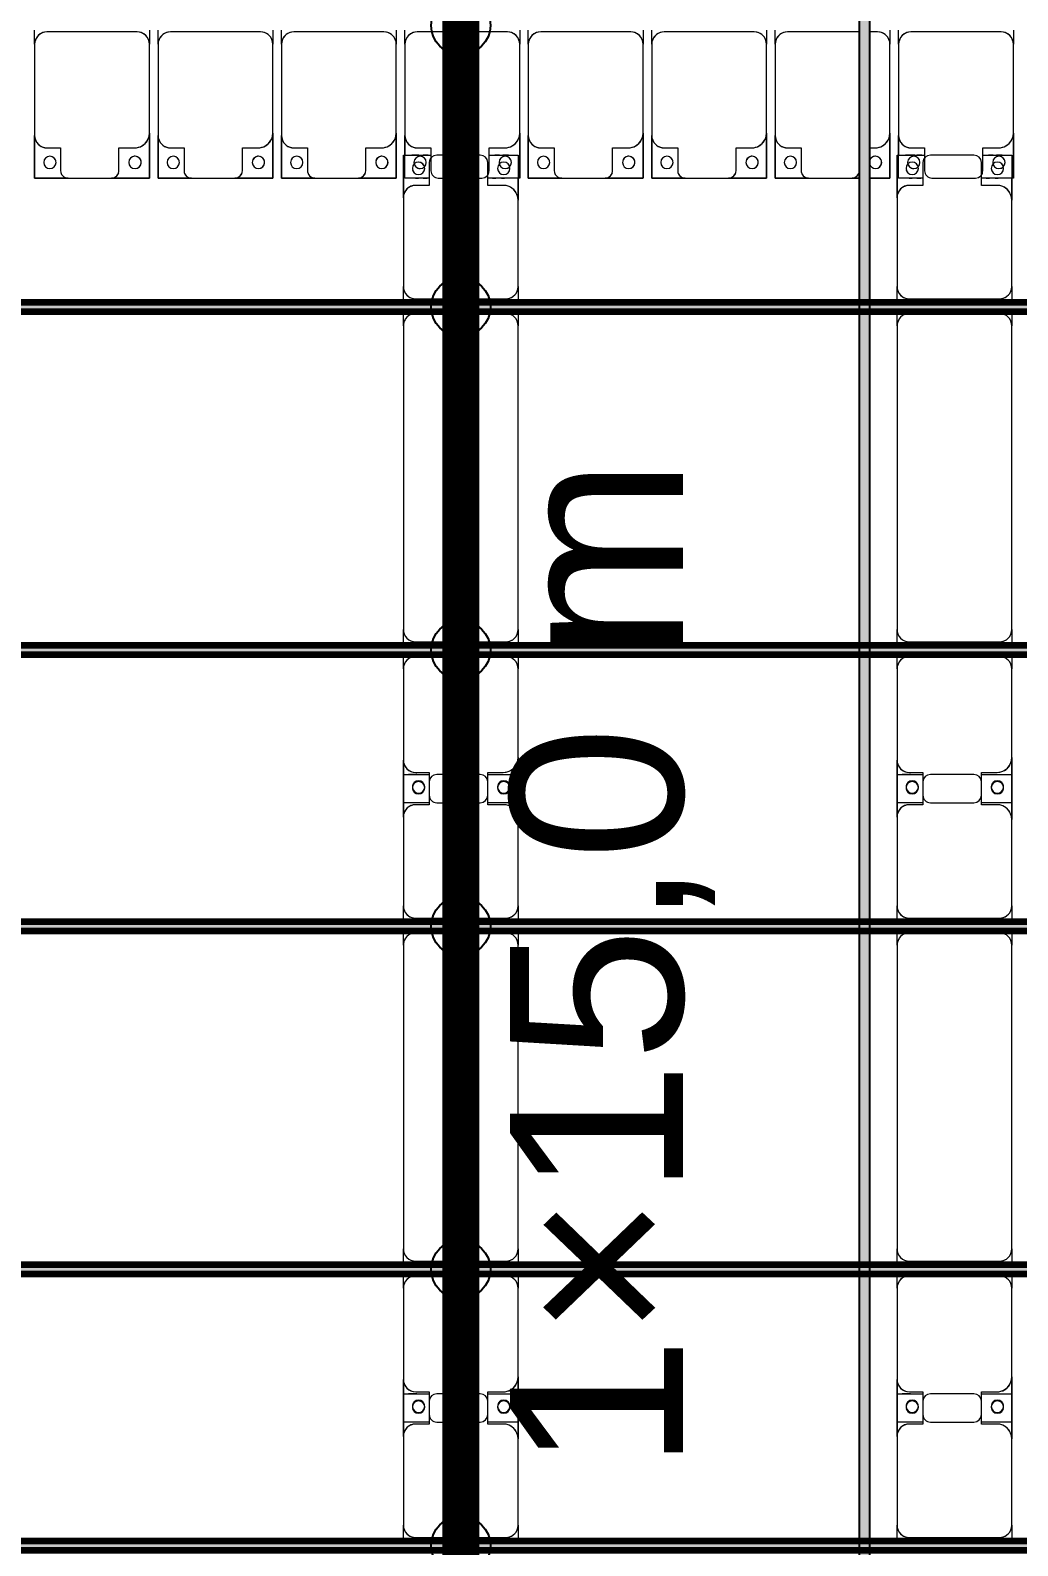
# Model space of a CAD drawing. Header units: millimetres. Extents: x -291190 to 146725, y 19759 to 185158.
# Drawn here: x -46923 to -42923, y 151050 to 157191 of the extents above; entities that cross this region are included whole.
import ezdxf

# ---------------------------------------------------------------- set-up
doc = ezdxf.new("R2010")
doc.units = ezdxf.units.MM
doc.layers.add('A-GENM', color=13, linetype='Continuous', lineweight=9)
doc.layers.add('S-BEAM', color=12, linetype='Continuous', lineweight=9)
doc.layers.add('GC-GHI CHU', color=2, linetype='Continuous')
doc.layers.add('GC-HOP 40x60 GIA CUONG', color=1, linetype='Continuous')
doc.styles.add('GC_VN', font='arial.ttf')

# ---------------------------------------------------------------- blocks, each defined once
blk = doc.blocks.new('Dải phao đi lại kèm đỡ invester - DẢI PHAO ĐI LẠI-60252-KHUNG KẾT CẤU BÈ PIN 4')
at = {"layer": 'A-GENM', "color": 7}
for p, q in [((107758.4, 1312.2), (107888.1, 1312.2)), ((107758.4, 1129.7), (107758.4, 1312.2)), ((107758.4, 1312.2), (107758.4, 1129.7)), ((107831.6, 1312.2), (107819.4, 1312.2)), ((107868.8, 1312.2), (107855.3, 1312.2)), ((108088.2, 1312.2), (107911.8, 1312.2)), ((108124.6, 1312.2), (108223.4, 1312.2)), ((108149.1, 1312.2), (108133.8, 1312.2)), ((108180.3, 1312.2), (108167.8, 1312.2)), ((108223.4, 1312.2), (108223.4, 1139.7)), ((108258.4, 1312.2), (108341.4, 1312.2)), ((108258.4, 1129.7), (108258.4, 1312.2)), ((108258.4, 1312.2), (108258.4, 1129.7)), ((108341.4, 1312.2), (108258.4, 1312.2)), ((108381.4, 1312.2), (108411.8, 1312.2)), ((108411.8, 1312.2), (108381.4, 1312.2)), ((108588.2, 1312.2), (108411.8, 1312.2)), ((108588.2, 1312.2), (108723.4, 1312.2)), ((108723.4, 1312.2), (108588.2, 1312.2)), ((108723.4, 1312.2), (108723.4, 1139.7)), ((108723.4, 1139.7), (108723.4, 1312.2)), ((108758.4, 1312.2), (108911.8, 1312.2)), ((108758.4, 1129.7), (108758.4, 1312.2)), ((108758.4, 1312.2), (108758.4, 1129.7)), ((108911.8, 1312.2), (108758.4, 1312.2)), ((109088.2, 1312.2), (108911.8, 1312.2)), ((109088.2, 1312.2), (109223.4, 1312.2)), ((109223.4, 1312.2), (109088.2, 1312.2)), ((109223.4, 1312.2), (109223.4, 1139.7)), ((109223.4, 1139.7), (109223.4, 1312.2)), ((109258.4, 1312.2), (109411.8, 1312.2)), ((109258.4, 1129.7), (109258.4, 1312.2)), ((109258.4, 1312.2), (109258.4, 1129.7)), ((109411.8, 1312.2), (109259, 1312.2)), ((109588.2, 1312.2), (109411.8, 1312.2)), ((109588.2, 1312.2), (109723.4, 1312.2)), ((109723.4, 1312.2), (109588.2, 1312.2)), ((109723.4, 1312.2), (109723.4, 1139.7)), ((109723.4, 1139.7), (109723.4, 1312.2)), ((109758.4, 1312.2), (109888.1, 1312.2)), ((109758.4, 1129.7), (109758.4, 1312.2)), ((109758.4, 1312.2), (109758.4, 1129.7)), ((109831.6, 1312.2), (109819.4, 1312.2)), ((109868.8, 1312.2), (109855.3, 1312.2)), ((110088.2, 1312.2), (109911.8, 1312.2)), ((110124.6, 1312.2), (110223.4, 1312.2)), ((110149.1, 1312.2), (110133.8, 1312.2)), ((110180.3, 1312.2), (110167.8, 1312.2)), ((110223.4, 1312.2), (110223.4, 1139.7)), ((110258.4, 1312.2), (110411.8, 1312.2)), ((110258.4, 1129.7), (110258.4, 1312.2)), ((110258.4, 1312.2), (110258.4, 1129.7)), ((110411.8, 1312.2), (110258.4, 1312.2)), ((110588.2, 1312.2), (110411.8, 1312.2)), ((110588.2, 1312.2), (110723.4, 1312.2)), ((110723.4, 1312.2), (110588.2, 1312.2)), ((110723.4, 1312.2), (110723.4, 1139.7)), ((110723.4, 1139.7), (110723.4, 1312.2)), ((110758.4, 1312.2), (110911.8, 1312.2)), ((110758.4, 1129.7), (110758.4, 1312.2)), ((110758.4, 1312.2), (110758.4, 1129.7)), ((110911.8, 1312.2), (110758.4, 1312.2)), ((111088.2, 1312.2), (110911.8, 1312.2)), ((111088.2, 1312.2), (111223.4, 1312.2)), ((111223.4, 1312.2), (111088.2, 1312.2)), ((111223.4, 1312.2), (111223.4, 1139.7)), ((111223.4, 1139.7), (111223.4, 1312.2)), ((111258.4, 1312.2), (111411.8, 1312.2)), ((111258.4, 1129.7), (111258.4, 1312.2)), ((111258.4, 1312.2), (111258.4, 1129.7)), ((111411.8, 1312.2), (111258.4, 1312.2)), ((111588.2, 1312.2), (111411.8, 1312.2)), ((111588.2, 1312.2), (111723.4, 1312.2)), ((111723.4, 1312.2), (111588.2, 1312.2)), ((111723.4, 1312.2), (111723.4, 1139.7)), ((111723.4, 1139.7), (111723.4, 1312.2)), ((107881.8, 1282.2), (107881.8, 1189.7)), ((108118.2, 1189.7), (108118.2, 1282.2)), ((108381.8, 1282.2), (108381.8, 1189.7)), ((108618.2, 1189.7), (108618.2, 1282.2)), ((108881.8, 1282.2), (108881.8, 1189.7)), ((109118.2, 1189.7), (109118.2, 1282.2)), ((109381.8, 1282.2), (109381.8, 1189.7)), ((109618.2, 1189.7), (109618.2, 1282.2)), ((109881.8, 1282.2), (109881.8, 1189.7)), ((110118.2, 1189.7), (110118.2, 1282.2)), ((110381.8, 1282.2), (110381.8, 1189.7)), ((110618.2, 1189.7), (110618.2, 1282.2)), ((110881.8, 1282.2), (110881.8, 1189.7)), ((111118.2, 1189.7), (111118.2, 1282.2)), ((111381.8, 1282.2), (111381.8, 1189.7)), ((111618.2, 1189.7), (111618.2, 1282.2)), ((107881.8, 1189.7), (107818.4, 1189.7)), ((108173.4, 1189.7), (108118.2, 1189.7)), ((108223.4, 1139.7), (108223.4, 1219.7)), ((108341.4, 1189.7), (108318.4, 1189.7)), ((108673.4, 1189.7), (108618.2, 1189.7)), ((108881.8, 1189.7), (108818.4, 1189.7)), ((109173.4, 1189.7), (109118.2, 1189.7)), ((109381.8, 1189.7), (109318.4, 1189.7)), ((109673.4, 1189.7), (109618.2, 1189.7)), ((109881.8, 1189.7), (109818.4, 1189.7)), ((110173.4, 1189.7), (110118.2, 1189.7)), ((110223.4, 1139.7), (110223.4, 1219.7)), ((110381.8, 1189.7), (110318.4, 1189.7)), ((110673.4, 1189.7), (110618.2, 1189.7)), ((110881.8, 1189.7), (110818.4, 1189.7)), ((111173.4, 1189.7), (111118.2, 1189.7)), ((111381.8, 1189.7), (111318.4, 1189.7)), ((111673.4, 1189.7), (111618.2, 1189.7)), ((107758.4, 1129.7), (107758.4, 769.7)), ((108223.4, 769.7), (108223.4, 1139.7)), ((108258.4, 1129.7), (108258.4, 769.7)), ((108723.4, 769.7), (108723.4, 1139.7)), ((108758.4, 1129.7), (108758.4, 769.7)), ((109223.4, 769.7), (109223.4, 1139.7)), ((109258.4, 1129.7), (109258.4, 769.7)), ((109723.4, 769.7), (109723.4, 1139.7)), ((109758.4, 1129.7), (109758.4, 769.7)), ((110223.4, 769.7), (110223.4, 1139.7)), ((110258.4, 1129.7), (110258.4, 769.7)), ((110723.4, 769.7), (110723.4, 1139.7)), ((110758.4, 1129.7), (110758.4, 769.7)), ((111223.4, 769.7), (111223.4, 1139.7)), ((111258.4, 1129.7), (111258.4, 769.7)), ((111723.4, 769.7), (111723.4, 1139.7)), ((107758.4, 713.3), (107758.4, 769.7)), ((107758.4, 713.3), (107758.4, 769.7)), ((108223.4, 769.7), (108223.4, 713.3)), ((108223.4, 769.7), (108223.4, 713.3)), ((108258.4, 713.3), (108258.4, 769.7)), ((108258.4, 713.3), (108258.4, 769.7)), ((108723.4, 769.7), (108723.4, 713.3)), ((108723.4, 769.7), (108723.4, 713.3)), ((108758.4, 713.3), (108758.4, 769.7)), ((108758.4, 713.3), (108758.4, 769.7)), ((109223.4, 769.7), (109223.4, 713.3)), ((109223.4, 769.7), (109223.4, 713.3)), ((109258.4, 713.3), (109258.4, 769.7)), ((109258.4, 713.3), (109258.4, 769.7)), ((109723.4, 769.7), (109723.4, 713.3)), ((109723.4, 769.7), (109723.4, 713.3)), ((109758.4, 713.3), (109758.4, 769.7)), ((109758.4, 713.3), (109758.4, 769.7)), ((110223.4, 769.7), (110223.4, 713.3)), ((110223.4, 769.7), (110223.4, 713.3)), ((110258.4, 713.3), (110258.4, 769.7)), ((110258.4, 713.3), (110258.4, 769.7)), ((110723.4, 769.7), (110723.4, 713.3)), ((110723.4, 769.7), (110723.4, 713.3)), ((110758.4, 713.3), (110758.4, 769.7)), ((110758.4, 713.3), (110758.4, 769.7)), ((111223.4, 769.7), (111223.4, 713.3)), ((111223.4, 769.7), (111223.4, 713.3)), ((111258.4, 713.3), (111258.4, 769.7)), ((111258.4, 713.3), (111258.4, 769.7)), ((111723.4, 769.7), (111723.4, 713.3)), ((111723.4, 769.7), (111723.4, 713.3)), ((107808.4, 719.7), (108173.4, 719.7)), ((108308.4, 719.7), (108341.4, 719.7)), ((108381.4, 719.7), (108673.4, 719.7)), ((108808.4, 719.7), (109173.4, 719.7)), ((109308.4, 719.7), (109673.4, 719.7)), ((109808.4, 719.7), (110173.4, 719.7)), ((110308.4, 719.7), (110673.4, 719.7)), ((110808.4, 719.7), (111173.4, 719.7)), ((111308.4, 719.7), (111673.4, 719.7))]:
    blk.add_line(p, q, dxfattribs=at)
for centre, radius, start, end in [((107911.8, 1282.2), 30, 90, 180), ((107911.8, 1282.2), 30, 150, 165), ((108088.2, 1282.2), 30, 360, 90), ((108411.8, 1282.2), 30, 90, 180), ((108411.8, 1282.2), 30, 105, 165), ((108411.8, 1282.2), 30, 135, 165), ((108411.8, 1282.2), 30, 135, 165), ((108411.8, 1282.2), 30, 105, 120), ((108411.8, 1282.2), 30, 105, 120), ((108588.2, 1282.2), 30, 360, 90), ((108588.2, 1282.2), 30, 60, 75), ((108588.2, 1282.2), 30, 15, 75), ((108588.2, 1282.2), 30, 60, 75), ((108588.2, 1282.2), 30, 15, 30), ((108588.2, 1282.2), 30, 15, 30), ((108911.8, 1282.2), 30, 90, 180), ((108911.8, 1282.2), 30, 105, 165), ((108911.8, 1282.2), 30, 135, 165), ((108911.8, 1282.2), 30, 135, 165), ((108911.8, 1282.2), 30, 105, 120), ((108911.8, 1282.2), 30, 105, 120), ((109088.2, 1282.2), 30, 360, 90), ((109088.2, 1282.2), 30, 60, 75), ((109088.2, 1282.2), 30, 15, 75), ((109088.2, 1282.2), 30, 60, 75), ((109088.2, 1282.2), 30, 15, 30), ((109088.2, 1282.2), 30, 15, 30), ((109411.8, 1282.2), 30, 90, 180), ((109411.8, 1282.2), 30, 105, 165), ((109411.8, 1282.2), 30, 135, 165), ((109411.8, 1282.2), 30, 135, 165), ((109411.8, 1282.2), 30, 105, 120), ((109411.8, 1282.2), 30, 105, 120), ((109588.2, 1282.2), 30, 360, 90), ((109588.2, 1282.2), 30, 60, 75), ((109588.2, 1282.2), 30, 15, 75), ((109588.2, 1282.2), 30, 60, 75), ((109588.2, 1282.2), 30, 15, 30), ((109588.2, 1282.2), 30, 15, 30), ((109911.8, 1282.2), 30, 90, 180), ((109911.8, 1282.2), 30, 150, 165), ((110088.2, 1282.2), 30, 360, 90), ((110411.8, 1282.2), 30, 90, 180), ((110411.8, 1282.2), 30, 105, 165), ((110411.8, 1282.2), 30, 135, 165), ((110411.8, 1282.2), 30, 135, 165), ((110411.8, 1282.2), 30, 105, 120), ((110411.8, 1282.2), 30, 105, 120), ((110588.2, 1282.2), 30, 360, 90), ((110588.2, 1282.2), 30, 60, 75), ((110588.2, 1282.2), 30, 15, 75), ((110588.2, 1282.2), 30, 60, 75), ((110588.2, 1282.2), 30, 15, 30), ((110588.2, 1282.2), 30, 15, 30), ((110911.8, 1282.2), 30, 90, 180), ((110911.8, 1282.2), 30, 105, 165), ((110911.8, 1282.2), 30, 135, 165), ((110911.8, 1282.2), 30, 135, 165), ((110911.8, 1282.2), 30, 105, 120), ((110911.8, 1282.2), 30, 105, 120), ((111088.2, 1282.2), 30, 360, 90), ((111088.2, 1282.2), 30, 60, 75), ((111088.2, 1282.2), 30, 15, 75), ((111088.2, 1282.2), 30, 60, 75), ((111088.2, 1282.2), 30, 15, 30), ((111088.2, 1282.2), 30, 15, 30), ((111411.8, 1282.2), 30, 90, 180), ((111411.8, 1282.2), 30, 105, 165), ((111411.8, 1282.2), 30, 135, 165), ((111411.8, 1282.2), 30, 135, 165), ((111411.8, 1282.2), 30, 105, 120), ((111411.8, 1282.2), 30, 105, 120), ((111588.2, 1282.2), 30, 360, 90), ((111588.2, 1282.2), 30, 60, 75), ((111588.2, 1282.2), 30, 15, 75), ((111588.2, 1282.2), 30, 60, 75), ((111588.2, 1282.2), 30, 15, 30), ((111588.2, 1282.2), 30, 15, 30), ((107816.8, 1248.6), 25, 90, 270), ((107816.8, 1248.6), 25, 90, 210), ((107816.8, 1248.6), 25, 270, 90), ((107816.8, 1248.6), 25, 0, 90), ((108161.8, 1248.6), 25, 90, 270), ((108161.8, 1248.6), 25, 90, 180), ((108161.8, 1248.6), 25, 270, 90), ((108161.8, 1248.6), 25, 345, 90), ((108316.8, 1248.6), 25, 90, 270), ((108316.8, 1248.6), 25, 90, 255), ((108316.8, 1248.6), 25, 15, 90), ((108316.8, 1248.6), 25, 15, 90), ((108316.8, 1248.6), 25, 270, 345), ((108316.8, 1248.6), 25, 300, 345), ((108661.8, 1248.6), 25, 90, 270), ((108661.8, 1248.6), 25, 90, 180), ((108661.8, 1248.6), 25, 195, 255), ((108661.8, 1248.6), 25, 270, 90), ((108661.8, 1248.6), 25, 270, 90), ((108816.8, 1248.6), 25, 90, 270), ((108816.8, 1248.6), 25, 90, 255), ((108816.8, 1248.6), 25, 270, 90), ((108816.8, 1248.6), 25, 0, 90), ((108816.8, 1248.6), 25, 300, 345), ((109161.8, 1248.6), 25, 90, 270), ((109161.8, 1248.6), 25, 90, 180), ((109161.8, 1248.6), 25, 195, 255), ((109161.8, 1248.6), 25, 270, 90), ((109161.8, 1248.6), 25, 270, 90), ((109316.8, 1248.6), 25, 90, 270), ((109316.8, 1248.6), 25, 90, 255), ((109316.8, 1248.6), 25, 270, 90), ((109316.8, 1248.6), 25, 0, 90), ((109316.8, 1248.6), 25, 300, 345), ((109661.8, 1248.6), 25, 90, 270), ((109661.8, 1248.6), 25, 90, 180), ((109661.8, 1248.6), 25, 195, 255), ((109661.8, 1248.6), 25, 270, 90), ((109661.8, 1248.6), 25, 270, 90), ((109816.8, 1248.6), 25, 90, 270), ((109816.8, 1248.6), 25, 90, 210), ((109816.8, 1248.6), 25, 270, 90), ((109816.8, 1248.6), 25, 0, 90), ((110161.8, 1248.6), 25, 90, 270), ((110161.8, 1248.6), 25, 90, 180), ((110161.8, 1248.6), 25, 270, 90), ((110161.8, 1248.6), 25, 345, 90), ((110316.8, 1248.6), 25, 90, 270), ((110316.8, 1248.6), 25, 90, 255), ((110316.8, 1248.6), 25, 270, 90), ((110316.8, 1248.6), 25, 0, 90), ((110316.8, 1248.6), 25, 300, 345), ((110661.8, 1248.6), 25, 90, 270), ((110661.8, 1248.6), 25, 90, 180), ((110661.8, 1248.6), 25, 195, 255), ((110661.8, 1248.6), 25, 270, 90), ((110661.8, 1248.6), 25, 270, 90), ((110816.8, 1248.6), 25, 90, 270), ((110816.8, 1248.6), 25, 90, 255), ((110816.8, 1248.6), 25, 270, 90), ((110816.8, 1248.6), 25, 0, 90), ((110816.8, 1248.6), 25, 300, 345), ((111161.8, 1248.6), 25, 90, 270), ((111161.8, 1248.6), 25, 90, 180), ((111161.8, 1248.6), 25, 195, 255), ((111161.8, 1248.6), 25, 270, 90), ((111161.8, 1248.6), 25, 270, 90), ((111316.8, 1248.6), 25, 90, 270), ((111316.8, 1248.6), 25, 90, 255), ((111316.8, 1248.6), 25, 270, 90), ((111316.8, 1248.6), 25, 0, 90), ((111316.8, 1248.6), 25, 300, 345), ((111661.8, 1248.6), 25, 90, 270), ((111661.8, 1248.6), 25, 90, 180), ((111661.8, 1248.6), 25, 195, 255), ((111661.8, 1248.6), 25, 270, 90), ((111661.8, 1248.6), 25, 270, 90), ((107818.4, 1129.7), 60, 90, 180), ((107818.4, 1129.7), 60, 90, 150), ((107818.4, 1129.7), 60, 135, 150), ((107818.4, 1129.7), 60, 135, 150), ((108173.4, 1139.7), 50, 0, 90), ((108173.4, 1139.7), 50, 45, 90), ((108173.4, 1139.7), 50, 15, 90), ((108173.4, 1139.7), 50, 45, 90), ((108318.4, 1129.7), 60, 90, 180), ((108318.4, 1129.7), 60, 90, 150), ((108318.4, 1129.7), 60, 135, 150), ((108318.4, 1129.7), 60, 135, 150), ((108316.8, 1248.6), 25, 270, 285), ((108673.4, 1139.7), 50, 0, 90), ((108673.4, 1139.7), 50, 45, 90), ((108673.4, 1139.7), 50, 15, 90), ((108673.4, 1139.7), 50, 45, 90), ((108818.4, 1129.7), 60, 90, 180), ((108818.4, 1129.7), 60, 90, 150), ((108818.4, 1129.7), 60, 135, 150), ((108818.4, 1129.7), 60, 135, 150), ((108816.8, 1248.6), 25, 270, 285), ((109173.4, 1139.7), 50, 0, 90), ((109173.4, 1139.7), 50, 45, 90), ((109173.4, 1139.7), 50, 15, 90), ((109173.4, 1139.7), 50, 45, 90), ((109318.4, 1129.7), 60, 90, 180), ((109318.4, 1129.7), 60, 90, 150), ((109318.4, 1129.7), 60, 135, 150), ((109318.4, 1129.7), 60, 135, 150), ((109316.8, 1248.6), 25, 270, 285), ((109673.4, 1139.7), 50, 0, 90), ((109673.4, 1139.7), 50, 45, 90), ((109673.4, 1139.7), 50, 15, 90), ((109673.4, 1139.7), 50, 45, 90), ((109818.4, 1129.7), 60, 90, 180), ((109818.4, 1129.7), 60, 90, 150), ((109818.4, 1129.7), 60, 135, 150), ((109818.4, 1129.7), 60, 135, 150), ((110173.4, 1139.7), 50, 0, 90), ((110173.4, 1139.7), 50, 45, 90), ((110173.4, 1139.7), 50, 15, 90), ((110173.4, 1139.7), 50, 45, 90), ((110318.4, 1129.7), 60, 90, 180), ((110318.4, 1129.7), 60, 90, 150), ((110318.4, 1129.7), 60, 135, 150), ((110318.4, 1129.7), 60, 135, 150), ((110316.8, 1248.6), 25, 270, 285), ((110673.4, 1139.7), 50, 0, 90), ((110673.4, 1139.7), 50, 45, 90), ((110673.4, 1139.7), 50, 15, 90), ((110673.4, 1139.7), 50, 45, 90), ((110818.4, 1129.7), 60, 90, 180), ((110818.4, 1129.7), 60, 90, 150), ((110818.4, 1129.7), 60, 135, 150), ((110818.4, 1129.7), 60, 135, 150), ((110816.8, 1248.6), 25, 270, 285), ((111173.4, 1139.7), 50, 0, 90), ((111173.4, 1139.7), 50, 45, 90), ((111173.4, 1139.7), 50, 15, 90), ((111173.4, 1139.7), 50, 45, 90), ((111318.4, 1129.7), 60, 90, 180), ((111318.4, 1129.7), 60, 90, 150), ((111318.4, 1129.7), 60, 135, 150), ((111318.4, 1129.7), 60, 135, 150), ((111316.8, 1248.6), 25, 270, 285), ((111673.4, 1139.7), 50, 0, 90), ((111673.4, 1139.7), 50, 45, 90), ((111673.4, 1139.7), 50, 15, 90), ((111673.4, 1139.7), 50, 45, 90), ((107808.4, 769.7), 50, 180, 270), ((107808.4, 769.7), 50, 195, 270), ((108173.4, 769.7), 50, 270, 0), ((108173.4, 769.7), 50, 270, 345), ((108308.4, 769.7), 50, 180, 270), ((108308.4, 769.7), 50, 195, 270), ((108673.4, 769.7), 50, 270, 0), ((108673.4, 769.7), 50, 270, 345), ((108808.4, 769.7), 50, 180, 270), ((108808.4, 769.7), 50, 195, 270), ((109173.4, 769.7), 50, 270, 0), ((109173.4, 769.7), 50, 270, 345), ((109308.4, 769.7), 50, 180, 270), ((109308.4, 769.7), 50, 195, 270), ((109673.4, 769.7), 50, 270, 0), ((109673.4, 769.7), 50, 270, 345), ((109808.4, 769.7), 50, 180, 270), ((109808.4, 769.7), 50, 195, 270), ((110173.4, 769.7), 50, 270, 0), ((110173.4, 769.7), 50, 270, 345), ((110308.4, 769.7), 50, 180, 270), ((110308.4, 769.7), 50, 195, 270), ((110673.4, 769.7), 50, 270, 0), ((110673.4, 769.7), 50, 270, 345), ((110808.4, 769.7), 50, 180, 270), ((110808.4, 769.7), 50, 195, 270), ((111173.4, 769.7), 50, 270, 0), ((111173.4, 769.7), 50, 270, 345), ((111308.4, 769.7), 50, 180, 270), ((111308.4, 769.7), 50, 195, 270), ((111673.4, 769.7), 50, 270, 0), ((111673.4, 769.7), 50, 270, 345)]:
    blk.add_arc(centre, radius, start, end, dxfattribs=at)
blk = doc.blocks.new('Dai phao do pin - DẢI PHAO ĐỠ PIN-51784-KHUNG KẾT CẤU BÈ PIN 4')
at = {"layer": 'A-GENM', "color": 7}
for p, q in [((-1312.2, 241.6), (-1129.7, 241.6)), ((-1312.2, 124.6), (-1312.2, 241.6)), ((-1312.2, 202.3), (-1312.2, 179.3)), ((-1129.7, 241.6), (-1219.7, 241.6)), ((-779.7, 241.6), (-1129.7, 241.6)), ((-779.7, 241.6), (-716.7, 241.6)), ((-779.7, 241.6), (-716.7, 241.6)), ((-729.7, -173.4), (-729.7, 191.6)), ((-676.7, 241.6), (-620.3, 241.6)), ((-676.7, 241.6), (-620.3, 241.6)), ((-670.3, 191.6), (-670.3, -173.4)), ((610.3, 241.6), (-620.3, 241.6)), ((610.3, 241.6), (673.3, 241.6)), ((610.3, 241.6), (673.3, 241.6)), ((660.3, -173.4), (660.3, 191.6)), ((713.3, 241.6), (769.7, 241.6)), ((713.3, 241.6), (769.7, 241.6)), ((719.7, 191.6), (719.7, -173.4)), ((1129.7, 241.6), (769.7, 241.6)), ((1129.7, 241.6), (1312.2, 241.6)), ((1312.2, 241.6), (1129.7, 241.6)), ((1197.8, 241.6), (1380.3, 241.6)), ((1197.8, 116.2), (1197.8, 241.6)), ((1380.3, 241.6), (1197.8, 241.6)), ((1312.2, 241.6), (1312.2, 116.2)), ((1730.3, 241.6), (1380.3, 241.6)), ((1730.3, 241.6), (1793.3, 241.6)), ((1730.3, 241.6), (1793.3, 241.6)), ((1780.3, -173.4), (1780.3, 191.6)), ((1833.3, 241.6), (1889.7, 241.6)), ((1833.3, 241.6), (1889.7, 241.6)), ((1839.7, 191.6), (1839.7, -173.4)), ((3120.3, 241.6), (1889.7, 241.6)), ((3120.3, 241.6), (3183.3, 241.6)), ((3120.3, 241.6), (3183.3, 241.6)), ((3170.3, -173.4), (3170.3, 191.6)), ((3223.3, 241.6), (3279.7, 241.6)), ((3223.3, 241.6), (3279.7, 241.6)), ((3229.7, 191.6), (3229.7, -173.4)), ((3639.7, 241.6), (3279.7, 241.6)), ((3639.7, 241.6), (3822.2, 241.6)), ((3822.2, 241.6), (3639.7, 241.6)), ((3707.8, 241.6), (3890.3, 241.6)), ((3707.8, 116.2), (3707.8, 241.6)), ((3890.3, 241.6), (3707.8, 241.6)), ((3822.2, 241.6), (3822.2, 116.2)), ((4240.3, 241.6), (3890.3, 241.6)), ((4240.3, 241.6), (4303.3, 241.6)), ((4240.3, 241.6), (4303.3, 241.6)), ((4290.3, -173.4), (4290.3, 191.6)), ((-1312.2, 166.1), (-1312.2, 147.6)), ((-1189.7, 181.6), (-1189.7, 118.2)), ((1189.7, 118.2), (1189.7, 181.6)), ((1320.3, 181.6), (1320.3, 118.2)), ((3699.7, 118.2), (3699.7, 181.6)), ((3830.3, 181.6), (3830.3, 118.2)), ((-1312.2, 88.2), (-1312.2, -88.2)), ((-1189.7, 118.2), (-1282.2, 118.2)), ((1282.2, 118.2), (1189.7, 118.2)), ((1197.8, 88.2), (1197.8, -88.2)), ((1320.3, 118.2), (1227.8, 118.2)), ((1312.2, -88.2), (1312.2, 88.2)), ((3792.2, 118.2), (3699.7, 118.2)), ((3707.8, 88.2), (3707.8, -88.2)), ((3830.3, 118.2), (3737.8, 118.2)), ((3822.2, -88.2), (3822.2, 88.2)), ((-1312.2, -223.4), (-1312.2, -111.9)), ((-1282.2, -118.2), (-1189.7, -118.2)), ((-1189.7, -118.2), (-1189.7, -173.4)), ((1189.7, -173.4), (1189.7, -118.2)), ((1189.7, -118.2), (1282.2, -118.2)), ((1197.8, -223.4), (1197.8, -116.2)), ((1227.8, -118.2), (1320.3, -118.2)), ((1312.2, -116.2), (1312.2, -223.4)), ((1320.3, -118.2), (1320.3, -173.4)), ((3699.7, -173.4), (3699.7, -118.2)), ((3699.7, -118.2), (3792.2, -118.2)), ((3707.8, -223.4), (3707.8, -116.2)), ((3737.8, -118.2), (3830.3, -118.2)), ((3822.2, -116.2), (3822.2, -223.4)), ((3830.3, -118.2), (3830.3, -173.4)), ((-1312.2, -122.9), (-1312.2, -143.5)), ((-1312.2, -151.7), (-1312.2, -189.3)), ((1197.8, -169.2), (1197.8, -202)), ((3707.8, -169.2), (3707.8, -202)), ((-1139.7, -223.4), (-1312.2, -223.4)), ((-1312.2, -223.4), (-1139.7, -223.4)), ((-1139.7, -223.4), (-779.7, -223.4)), ((-716.7, -223.4), (-779.7, -223.4)), ((-716.7, -223.4), (-779.7, -223.4)), ((-620.3, -223.4), (-676.7, -223.4)), ((-620.3, -223.4), (-676.7, -223.4)), ((-620.3, -223.4), (610.3, -223.4)), ((673.3, -223.4), (610.3, -223.4)), ((673.3, -223.4), (610.3, -223.4)), ((769.7, -223.4), (713.3, -223.4)), ((769.7, -223.4), (713.3, -223.4)), ((769.7, -223.4), (1139.7, -223.4)), ((1312.2, -223.4), (1139.7, -223.4)), ((1139.7, -223.4), (1312.2, -223.4)), ((1370.3, -223.4), (1197.8, -223.4)), ((1197.8, -223.4), (1370.3, -223.4)), ((1370.3, -223.4), (1730.3, -223.4)), ((1793.3, -223.4), (1730.3, -223.4)), ((1793.3, -223.4), (1730.3, -223.4)), ((1889.7, -223.4), (1833.3, -223.4)), ((1889.7, -223.4), (1833.3, -223.4)), ((1889.7, -223.4), (3120.3, -223.4)), ((3183.3, -223.4), (3120.3, -223.4)), ((3183.3, -223.4), (3120.3, -223.4)), ((3279.7, -223.4), (3223.3, -223.4)), ((3279.7, -223.4), (3223.3, -223.4)), ((3279.7, -223.4), (3649.7, -223.4)), ((3822.2, -223.4), (3649.7, -223.4)), ((3649.7, -223.4), (3822.2, -223.4)), ((3880.3, -223.4), (3707.8, -223.4)), ((3707.8, -223.4), (3880.3, -223.4)), ((3880.3, -223.4), (4240.3, -223.4)), ((4303.3, -223.4), (4240.3, -223.4)), ((4303.3, -223.4), (4240.3, -223.4))]:
    blk.add_line(p, q, dxfattribs=at)
for centre, radius, start, end in [((-1258.6, 183.2), 25, 0, 180), ((-1258.6, 183.2), 25, 90, 180), ((-1129.7, 181.6), 60, 90, 180), ((-1129.7, 181.6), 60, 120, 180), ((-779.7, 191.6), 50, 360, 90), ((-779.7, 191.6), 50, 360, 75), ((-620.3, 191.6), 50, 90, 180), ((-620.3, 191.6), 50, 150, 180), ((-620.3, 191.6), 50, 105, 120), ((610.3, 191.6), 50, 360, 90), ((610.3, 191.6), 50, 60, 90), ((610.3, 191.6), 50, 15, 30), ((769.7, 191.6), 50, 90, 180), ((769.7, 191.6), 50, 105, 180), ((1129.7, 181.6), 60, 360, 90), ((1129.7, 181.6), 60, 45, 60), ((1129.7, 181.6), 60, 360, 60), ((1129.7, 181.6), 60, 45, 60), ((1248.6, 183.2), 25, 0, 180), ((1248.6, 183.2), 25, 360, 165), ((1251.4, 183.2), 25, 0, 180), ((1251.4, 183.2), 25, 90, 180), ((1251.4, 183.2), 25, 15, 75), ((1380.3, 181.6), 60, 90, 180), ((1380.3, 181.6), 60, 120, 180), ((1730.3, 191.6), 50, 360, 90), ((1730.3, 191.6), 50, 360, 75), ((1889.7, 191.6), 50, 90, 180), ((1889.7, 191.6), 50, 150, 180), ((1889.7, 191.6), 50, 105, 120), ((3120.3, 191.6), 50, 360, 90), ((3120.3, 191.6), 50, 75, 90), ((3120.3, 191.6), 50, 15, 30), ((3279.7, 191.6), 50, 90, 180), ((3279.7, 191.6), 50, 105, 180), ((3639.7, 181.6), 60, 360, 90), ((3639.7, 181.6), 60, 45, 60), ((3639.7, 181.6), 60, 360, 60), ((3639.7, 181.6), 60, 45, 60), ((3758.6, 183.2), 25, 0, 180), ((3758.6, 183.2), 25, 360, 165), ((3761.4, 183.2), 25, 0, 180), ((3761.4, 183.2), 25, 90, 180), ((3761.4, 183.2), 25, 15, 75), ((3890.3, 181.6), 60, 90, 180), ((3890.3, 181.6), 60, 120, 180), ((4240.3, 191.6), 50, 360, 90), ((4240.3, 191.6), 50, 360, 75), ((-1258.6, 183.2), 25, 180, 0), ((-1258.6, 183.2), 25, 180, 270), ((-1258.6, 183.2), 25, 285, 300), ((1248.6, 183.2), 25, 180, 0), ((1251.4, 183.2), 25, 180, 0), ((1251.4, 183.2), 25, 180, 270), ((1248.6, 183.2), 25, 210, 255), ((1248.6, 183.2), 25, 270, 360), ((1251.4, 183.2), 25, 285, 330), ((3758.6, 183.2), 25, 180, 0), ((3761.4, 183.2), 25, 180, 0), ((3761.4, 183.2), 25, 180, 270), ((3758.6, 183.2), 25, 210, 255), ((3758.6, 183.2), 25, 270, 360), ((3761.4, 183.2), 25, 285, 330), ((-1282.2, 88.2), 30, 90, 180), ((1227.8, 88.2), 30, 90, 180), ((1282.2, 88.2), 30, 360, 90), ((3737.8, 88.2), 30, 90, 180), ((3792.2, 88.2), 30, 360, 90), ((-1282.2, -88.2), 30, 180, 270), ((-1282.2, -88.2), 30, 240, 255), ((1227.8, -88.2), 30, 180, 270), ((1282.2, -88.2), 30, 270, 360), ((3737.8, -88.2), 30, 180, 270), ((3792.2, -88.2), 30, 270, 360), ((-1258.6, -161.8), 25, 0, 180), ((-1258.6, -161.8), 25, 90, 180), ((-1258.6, -161.8), 25, 180, 0), ((-1258.6, -161.8), 25, 180, 270), ((-1258.6, -161.8), 25, 285, 313.62534), ((-1139.7, -173.4), 50, 180, 270), ((-1139.7, -173.4), 50, 180, 255), ((-779.7, -173.4), 50, 270, 360), ((-779.7, -173.4), 50, 285, 360), ((-620.3, -173.4), 50, 180, 270), ((-620.3, -173.4), 50, 180, 210), ((610.3, -173.4), 50, 270, 360), ((610.3, -173.4), 50, 330, 360), ((769.7, -173.4), 50, 180, 270), ((769.7, -173.4), 50, 180, 255), ((1139.7, -173.4), 50, 270, 360), ((1139.7, -173.4), 50, 285, 360), ((1139.7, -173.4), 50, 315, 0), ((1139.7, -173.4), 50, 315, 0), ((1248.6, -161.8), 25, 0, 180), ((1248.6, -161.8), 25, 180, 0), ((1248.6, -161.8), 25, 105, 165), ((1248.6, -161.8), 25, 195, 360), ((1251.4, -161.8), 25, 0, 180), ((1251.4, -161.8), 25, 105, 180), ((1251.4, -161.8), 25, 180, 0), ((1251.4, -161.8), 25, 180, 270), ((1248.6, -161.8), 25, 360, 75), ((1251.4, -161.8), 25, 15, 75), ((1251.4, -161.8), 25, 285, 345), ((1370.3, -173.4), 50, 180, 270), ((1370.3, -173.4), 50, 180, 255), ((1730.3, -173.4), 50, 270, 360), ((1730.3, -173.4), 50, 285, 360), ((1889.7, -173.4), 50, 180, 270), ((1889.7, -173.4), 50, 180, 210), ((3120.3, -173.4), 50, 270, 360), ((3120.3, -173.4), 50, 330, 360), ((3279.7, -173.4), 50, 180, 270), ((3279.7, -173.4), 50, 180, 255), ((3649.7, -173.4), 50, 270, 360), ((3649.7, -173.4), 50, 285, 360), ((3649.7, -173.4), 50, 315, 0), ((3649.7, -173.4), 50, 315, 0), ((3758.6, -161.8), 25, 0, 180), ((3758.6, -161.8), 25, 180, 0), ((3758.6, -161.8), 25, 105, 165), ((3758.6, -161.8), 25, 195, 360), ((3761.4, -161.8), 25, 0, 180), ((3761.4, -161.8), 25, 105, 180), ((3761.4, -161.8), 25, 180, 0), ((3761.4, -161.8), 25, 180, 270), ((3758.6, -161.8), 25, 360, 75), ((3761.4, -161.8), 25, 15, 75), ((3761.4, -161.8), 25, 285, 345), ((3880.3, -173.4), 50, 180, 270), ((3880.3, -173.4), 50, 180, 255), ((4240.3, -173.4), 50, 270, 360), ((4240.3, -173.4), 50, 285, 360), ((-1139.7, -173.4), 50, 210, 225), ((-1139.7, -173.4), 50, 210, 225), ((-620.3, -173.4), 50, 240, 270), ((610.3, -173.4), 50, 285, 300), ((1370.3, -173.4), 50, 210, 225), ((1370.3, -173.4), 50, 210, 225), ((1889.7, -173.4), 50, 240, 270), ((3880.3, -173.4), 50, 210, 225), ((3880.3, -173.4), 50, 210, 225)]:
    blk.add_arc(centre, radius, start, end, dxfattribs=at)
blk = doc.blocks.new('Dai phao do pin - DẢI PHAO ĐỠ PIN-V19-KHUNG KẾT CẤU BÈ PIN 4')
at = {"layer": 'A-GENM', "color": 7}
for p, q in [((-1312.2, 241.6), (-1129.7, 241.6)), ((-1312.2, 124.6), (-1312.2, 241.6)), ((-1312.2, 202.3), (-1312.2, 179.3)), ((-1129.7, 241.6), (-1219.7, 241.6)), ((-779.7, 241.6), (-1129.7, 241.6)), ((-779.7, 241.6), (-716.7, 241.6)), ((-779.7, 241.6), (-716.7, 241.6)), ((-729.7, -173.4), (-729.7, 191.6)), ((-676.7, 241.6), (-620.3, 241.6)), ((-676.7, 241.6), (-620.3, 241.6)), ((-670.3, 191.6), (-670.3, -173.4)), ((610.3, 241.6), (-620.3, 241.6)), ((610.3, 241.6), (673.3, 241.6)), ((610.3, 241.6), (673.3, 241.6)), ((660.3, -173.4), (660.3, 191.6)), ((713.3, 241.6), (769.7, 241.6)), ((713.3, 241.6), (769.7, 241.6)), ((719.7, 191.6), (719.7, -173.4)), ((1129.7, 241.6), (769.7, 241.6)), ((1129.7, 241.6), (1312.2, 241.6)), ((1312.2, 241.6), (1129.7, 241.6)), ((1197.8, 241.6), (1380.3, 241.6)), ((1197.8, 116.2), (1197.8, 241.6)), ((1380.3, 241.6), (1197.8, 241.6)), ((1312.2, 241.6), (1312.2, 116.2)), ((1730.3, 241.6), (1380.3, 241.6)), ((1730.3, 241.6), (1793.3, 241.6)), ((1730.3, 241.6), (1793.3, 241.6)), ((1780.3, -173.4), (1780.3, 191.6)), ((1833.3, 241.6), (1889.7, 241.6)), ((1833.3, 241.6), (1889.7, 241.6)), ((1839.7, 191.6), (1839.7, -173.4)), ((3120.3, 241.6), (1889.7, 241.6)), ((3120.3, 241.6), (3183.3, 241.6)), ((3120.3, 241.6), (3183.3, 241.6)), ((3170.3, -173.4), (3170.3, 191.6)), ((3223.3, 241.6), (3279.7, 241.6)), ((3223.3, 241.6), (3279.7, 241.6)), ((3229.7, 191.6), (3229.7, -173.4)), ((3639.7, 241.6), (3279.7, 241.6)), ((3639.7, 241.6), (3822.2, 241.6)), ((3822.2, 241.6), (3639.7, 241.6)), ((3707.8, 241.6), (3890.3, 241.6)), ((3707.8, 116.2), (3707.8, 241.6)), ((3890.3, 241.6), (3707.8, 241.6)), ((3822.2, 241.6), (3822.2, 116.2)), ((4240.3, 241.6), (3890.3, 241.6)), ((4240.3, 241.6), (4303.3, 241.6)), ((4240.3, 241.6), (4303.3, 241.6)), ((4290.3, -173.4), (4290.3, 191.6)), ((-1312.2, 166.1), (-1312.2, 147.6)), ((-1189.7, 181.6), (-1189.7, 118.2)), ((1189.7, 118.2), (1189.7, 181.6)), ((1320.3, 181.6), (1320.3, 118.2)), ((3699.7, 118.2), (3699.7, 181.6)), ((3830.3, 181.6), (3830.3, 118.2)), ((-1312.2, 88.2), (-1312.2, -88.2)), ((-1189.7, 118.2), (-1282.2, 118.2)), ((1282.2, 118.2), (1189.7, 118.2)), ((1197.8, 88.2), (1197.8, -88.2)), ((1320.3, 118.2), (1227.8, 118.2)), ((1312.2, -88.2), (1312.2, 88.2)), ((3792.2, 118.2), (3699.7, 118.2)), ((3707.8, 88.2), (3707.8, -88.2)), ((3830.3, 118.2), (3737.8, 118.2)), ((3822.2, -88.2), (3822.2, 88.2)), ((-1312.2, -223.4), (-1312.2, -111.9)), ((-1282.2, -118.2), (-1189.7, -118.2)), ((-1189.7, -118.2), (-1189.7, -173.4)), ((1189.7, -173.4), (1189.7, -118.2)), ((1189.7, -118.2), (1282.2, -118.2)), ((1197.8, -223.4), (1197.8, -116.2)), ((1227.8, -118.2), (1320.3, -118.2)), ((1312.2, -116.2), (1312.2, -223.4)), ((1320.3, -118.2), (1320.3, -173.4)), ((3699.7, -173.4), (3699.7, -118.2)), ((3699.7, -118.2), (3792.2, -118.2)), ((3707.8, -223.4), (3707.8, -116.2)), ((3737.8, -118.2), (3830.3, -118.2)), ((3822.2, -116.2), (3822.2, -223.4)), ((3830.3, -118.2), (3830.3, -173.4)), ((-1312.2, -122.9), (-1312.2, -143.5)), ((-1312.2, -161.1), (-1312.2, -189.3)), ((1197.8, -169.2), (1197.8, -202)), ((3707.8, -169.2), (3707.8, -202)), ((-1139.7, -223.4), (-1312.2, -223.4)), ((-1312.2, -223.4), (-1139.7, -223.4)), ((-1139.7, -223.4), (-779.7, -223.4)), ((-716.7, -223.4), (-779.7, -223.4)), ((-716.7, -223.4), (-779.7, -223.4)), ((-620.3, -223.4), (-676.7, -223.4)), ((-620.3, -223.4), (-676.7, -223.4)), ((-620.3, -223.4), (610.3, -223.4)), ((673.3, -223.4), (610.3, -223.4)), ((673.3, -223.4), (610.3, -223.4)), ((769.7, -223.4), (713.3, -223.4)), ((769.7, -223.4), (713.3, -223.4)), ((769.7, -223.4), (1139.7, -223.4)), ((1312.2, -223.4), (1139.7, -223.4)), ((1139.7, -223.4), (1312.2, -223.4)), ((1370.3, -223.4), (1197.8, -223.4)), ((1197.8, -223.4), (1370.3, -223.4)), ((1370.3, -223.4), (1730.3, -223.4)), ((1793.3, -223.4), (1730.3, -223.4)), ((1793.3, -223.4), (1730.3, -223.4)), ((1889.7, -223.4), (1833.3, -223.4)), ((1889.7, -223.4), (1833.3, -223.4)), ((1889.7, -223.4), (3120.3, -223.4)), ((3183.3, -223.4), (3120.3, -223.4)), ((3183.3, -223.4), (3120.3, -223.4)), ((3279.7, -223.4), (3223.3, -223.4)), ((3279.7, -223.4), (3223.3, -223.4)), ((3279.7, -223.4), (3649.7, -223.4)), ((3822.2, -223.4), (3649.7, -223.4)), ((3649.7, -223.4), (3822.2, -223.4)), ((3880.3, -223.4), (3707.8, -223.4)), ((3707.8, -223.4), (3880.3, -223.4)), ((3880.3, -223.4), (4240.3, -223.4)), ((4303.3, -223.4), (4240.3, -223.4)), ((4303.3, -223.4), (4240.3, -223.4))]:
    blk.add_line(p, q, dxfattribs=at)
for centre, radius, start, end in [((-1258.6, 183.2), 25, 0, 180), ((-1258.6, 183.2), 25, 90, 180), ((-1129.7, 181.6), 60, 90, 180), ((-1129.7, 181.6), 60, 120, 180), ((-779.7, 191.6), 50, 360, 90), ((-779.7, 191.6), 50, 360, 75), ((-620.3, 191.6), 50, 90, 180), ((-620.3, 191.6), 50, 150, 180), ((-620.3, 191.6), 50, 105, 120), ((610.3, 191.6), 50, 360, 90), ((610.3, 191.6), 50, 60, 90), ((610.3, 191.6), 50, 15, 30), ((769.7, 191.6), 50, 90, 180), ((769.7, 191.6), 50, 105, 180), ((1129.7, 181.6), 60, 360, 90), ((1129.7, 181.6), 60, 45, 60), ((1129.7, 181.6), 60, 360, 60), ((1129.7, 181.6), 60, 45, 60), ((1248.6, 183.2), 25, 0, 180), ((1248.6, 183.2), 25, 360, 165), ((1251.4, 183.2), 25, 0, 180), ((1251.4, 183.2), 25, 90, 180), ((1251.4, 183.2), 25, 15, 75), ((1380.3, 181.6), 60, 90, 180), ((1380.3, 181.6), 60, 120, 180), ((1730.3, 191.6), 50, 360, 90), ((1730.3, 191.6), 50, 360, 75), ((1889.7, 191.6), 50, 90, 180), ((1889.7, 191.6), 50, 150, 180), ((1889.7, 191.6), 50, 105, 120), ((3120.3, 191.6), 50, 360, 90), ((3120.3, 191.6), 50, 75, 90), ((3120.3, 191.6), 50, 15, 30), ((3279.7, 191.6), 50, 90, 180), ((3279.7, 191.6), 50, 105, 180), ((3639.7, 181.6), 60, 360, 90), ((3639.7, 181.6), 60, 45, 60), ((3639.7, 181.6), 60, 360, 60), ((3639.7, 181.6), 60, 45, 60), ((3758.6, 183.2), 25, 0, 180), ((3758.6, 183.2), 25, 360, 165), ((3761.4, 183.2), 25, 0, 180), ((3761.4, 183.2), 25, 90, 180), ((3761.4, 183.2), 25, 15, 75), ((3890.3, 181.6), 60, 90, 180), ((3890.3, 181.6), 60, 120, 180), ((4240.3, 191.6), 50, 360, 90), ((4240.3, 191.6), 50, 360, 75), ((-1258.6, 183.2), 25, 180, 0), ((-1258.6, 183.2), 25, 180, 270), ((-1258.6, 183.2), 25, 285, 300), ((1248.6, 183.2), 25, 180, 0), ((1251.4, 183.2), 25, 180, 0), ((1251.4, 183.2), 25, 180, 270), ((1248.6, 183.2), 25, 210, 255), ((1248.6, 183.2), 25, 270, 360), ((1251.4, 183.2), 25, 285, 330), ((3758.6, 183.2), 25, 180, 0), ((3761.4, 183.2), 25, 180, 0), ((3761.4, 183.2), 25, 180, 270), ((3758.6, 183.2), 25, 210, 255), ((3758.6, 183.2), 25, 270, 360), ((3761.4, 183.2), 25, 285, 330), ((-1282.2, 88.2), 30, 90, 180), ((1227.8, 88.2), 30, 90, 180), ((1282.2, 88.2), 30, 360, 90), ((3737.8, 88.2), 30, 90, 180), ((3792.2, 88.2), 30, 360, 90), ((-1282.2, -88.2), 30, 180, 270), ((-1282.2, -88.2), 30, 240, 255), ((1227.8, -88.2), 30, 180, 270), ((1282.2, -88.2), 30, 270, 360), ((3737.8, -88.2), 30, 180, 270), ((3792.2, -88.2), 30, 270, 360), ((-1258.6, -161.8), 25, 0, 180), ((-1258.6, -161.8), 25, 90, 178.36082), ((-1258.6, -161.8), 25, 180, 0), ((-1258.6, -161.8), 25, 180, 270), ((-1258.6, -161.8), 25, 285, 313.62534), ((-1139.7, -173.4), 50, 180, 270), ((-1139.7, -173.4), 50, 180, 255), ((-779.7, -173.4), 50, 270, 360), ((-779.7, -173.4), 50, 285, 360), ((-620.3, -173.4), 50, 180, 270), ((-620.3, -173.4), 50, 180, 210), ((610.3, -173.4), 50, 270, 360), ((610.3, -173.4), 50, 330, 360), ((769.7, -173.4), 50, 180, 270), ((769.7, -173.4), 50, 180, 255), ((1139.7, -173.4), 50, 270, 360), ((1139.7, -173.4), 50, 285, 360), ((1139.7, -173.4), 50, 315, 0), ((1139.7, -173.4), 50, 315, 0), ((1248.6, -161.8), 25, 0, 180), ((1248.6, -161.8), 25, 180, 0), ((1248.6, -161.8), 25, 105, 165), ((1248.6, -161.8), 25, 195, 360), ((1251.4, -161.8), 25, 0, 180), ((1251.4, -161.8), 25, 105, 178.36082), ((1251.4, -161.8), 25, 180, 0), ((1251.4, -161.8), 25, 180, 270), ((1248.6, -161.8), 25, 1.63918, 75), ((1251.4, -161.8), 25, 15, 75), ((1251.4, -161.8), 25, 285, 345), ((1370.3, -173.4), 50, 180, 270), ((1370.3, -173.4), 50, 180, 255), ((1730.3, -173.4), 50, 270, 360), ((1730.3, -173.4), 50, 285, 360), ((1889.7, -173.4), 50, 180, 270), ((1889.7, -173.4), 50, 180, 210), ((3120.3, -173.4), 50, 270, 360), ((3120.3, -173.4), 50, 330, 360), ((3279.7, -173.4), 50, 180, 270), ((3279.7, -173.4), 50, 180, 255), ((3649.7, -173.4), 50, 270, 360), ((3649.7, -173.4), 50, 285, 360), ((3649.7, -173.4), 50, 315, 0), ((3649.7, -173.4), 50, 315, 0), ((3758.6, -161.8), 25, 0, 180), ((3758.6, -161.8), 25, 180, 0), ((3758.6, -161.8), 25, 105, 165), ((3758.6, -161.8), 25, 195, 360), ((3761.4, -161.8), 25, 0, 180), ((3761.4, -161.8), 25, 105, 178.36082), ((3761.4, -161.8), 25, 180, 0), ((3761.4, -161.8), 25, 180, 270), ((3758.6, -161.8), 25, 1.63918, 75), ((3761.4, -161.8), 25, 15, 75), ((3761.4, -161.8), 25, 285, 345), ((3880.3, -173.4), 50, 180, 270), ((3880.3, -173.4), 50, 180, 255), ((4240.3, -173.4), 50, 270, 360), ((4240.3, -173.4), 50, 285, 360), ((-1139.7, -173.4), 50, 210, 225), ((-1139.7, -173.4), 50, 210, 225), ((-620.3, -173.4), 50, 240, 270), ((610.3, -173.4), 50, 285, 300), ((1370.3, -173.4), 50, 210, 225), ((1370.3, -173.4), 50, 210, 225), ((1889.7, -173.4), 50, 240, 270), ((3880.3, -173.4), 50, 210, 225), ((3880.3, -173.4), 50, 210, 225)]:
    blk.add_arc(centre, radius, start, end, dxfattribs=at)
blk = doc.blocks.new('Dầm C52 - Hộp 40x60-62905-KHUNG KẾT CẤU BÈ PIN 4')
at = {"layer": 'S-BEAM', "lineweight": 25}
blk.add_hatch(color=4, dxfattribs=at).paths.add_polyline_path([(-37712.2, -20), (37712.2, -20), (37712.2, 20), (-37712.2, 20)])
at = {"layer": 'S-BEAM', "color": 4, "lineweight": 25}
for p, q in [((-37712.2, 20), (37712.2, 20)), ((37712.2, -20), (-37712.2, -20))]:
    blk.add_line(p, q, dxfattribs=at)
blk = doc.blocks.new('Dầm C52 - Dầm C52-74423-KHUNG KẾT CẤU BÈ PIN 4')
at = {"layer": 'S-BEAM', "lineweight": 140}
blk.add_hatch(color=1, dxfattribs=at).paths.add_polyline_path([(-153612.4, 20), (-153612.4, -20), (153612.4, -20), (153612.4, 20), (-152772.8, 20)])
at = {"layer": 'S-BEAM', "color": 1, "lineweight": 140}
for p, q in [((-153612.4, 20), (153612.4, 20)), ((153612.4, -20), (-153612.4, -20))]:
    blk.add_line(p, q, dxfattribs=at)

msp = doc.modelspace()

# ---------------------------------------------------------------- linework, layer by layer
at = {"layer": 'GC-HOP 40x60 GIA CUONG', "const_width": 150}
msp.add_lwpolyline([(-45179.7, 143701.2), (-45179.7, 158701.2)], dxfattribs=at)
at = {"layer": 'GC-HOP 40x60 GIA CUONG'}
for centre in [(-45179.7, 157211.2), (-45179.7, 156069.8), (-45179.7, 154679.8), (-45179.7, 153559.8), (-45179.7, 152169.8), (-45179.7, 151049.8)]:
    msp.add_circle(centre, 120, dxfattribs=at)

# ---------------------------------------------------------------- block references
at = {"layer": 'A-GENM', "color": 7}
for name, p, rotation in [('Dải phao đi lại kèm đỡ invester - DẢI PHAO ĐI LẠI-60252-KHUNG KẾT CẤU BÈ PIN 4', (64817.6, 157904.6), 180), ('Dai phao do pin - DẢI PHAO ĐỠ PIN-V19-KHUNG KẾT CẤU BÈ PIN 4', (-45188.7, 155373.2), 269.9999999999996), ('Dai phao do pin - DẢI PHAO ĐỠ PIN-51784-KHUNG KẾT CẤU BÈ PIN 4', (-43188.7, 155373.2), 269.9999999999996)]:
    msp.add_blockref(name, p, dxfattribs=dict(at, rotation=rotation))
at = {"layer": 'S-BEAM', "color": 4, "lineweight": 25, "rotation": 89.99999999999977}
msp.add_blockref('Dầm C52 - Hộp 40x60-62905-KHUNG KẾT CẤU BÈ PIN 4', (-43543.8, 121504.6), dxfattribs=at)
at = {"layer": 'S-BEAM', "color": 1, "lineweight": 140, "rotation": 180}
for p in [(-88196.3, 156069.8), (-88196.3, 154679.8), (-88196.3, 153559.8), (-88196.3, 152169.8), (-88196.3, 151049.8)]:
    msp.add_blockref('Dầm C52 - Dầm C52-74423-KHUNG KẾT CẤU BÈ PIN 4', p, dxfattribs=at)

# ---------------------------------------------------------------- texts
at = {"layer": 'GC-GHI CHU', "style": 'GC_VN'}
msp.add_text('B4-43: 1×15,0 m', height=700, rotation=90, dxfattribs=at).set_placement((-44279.7, 148201.2))

doc.saveas('drawing.dxf')
